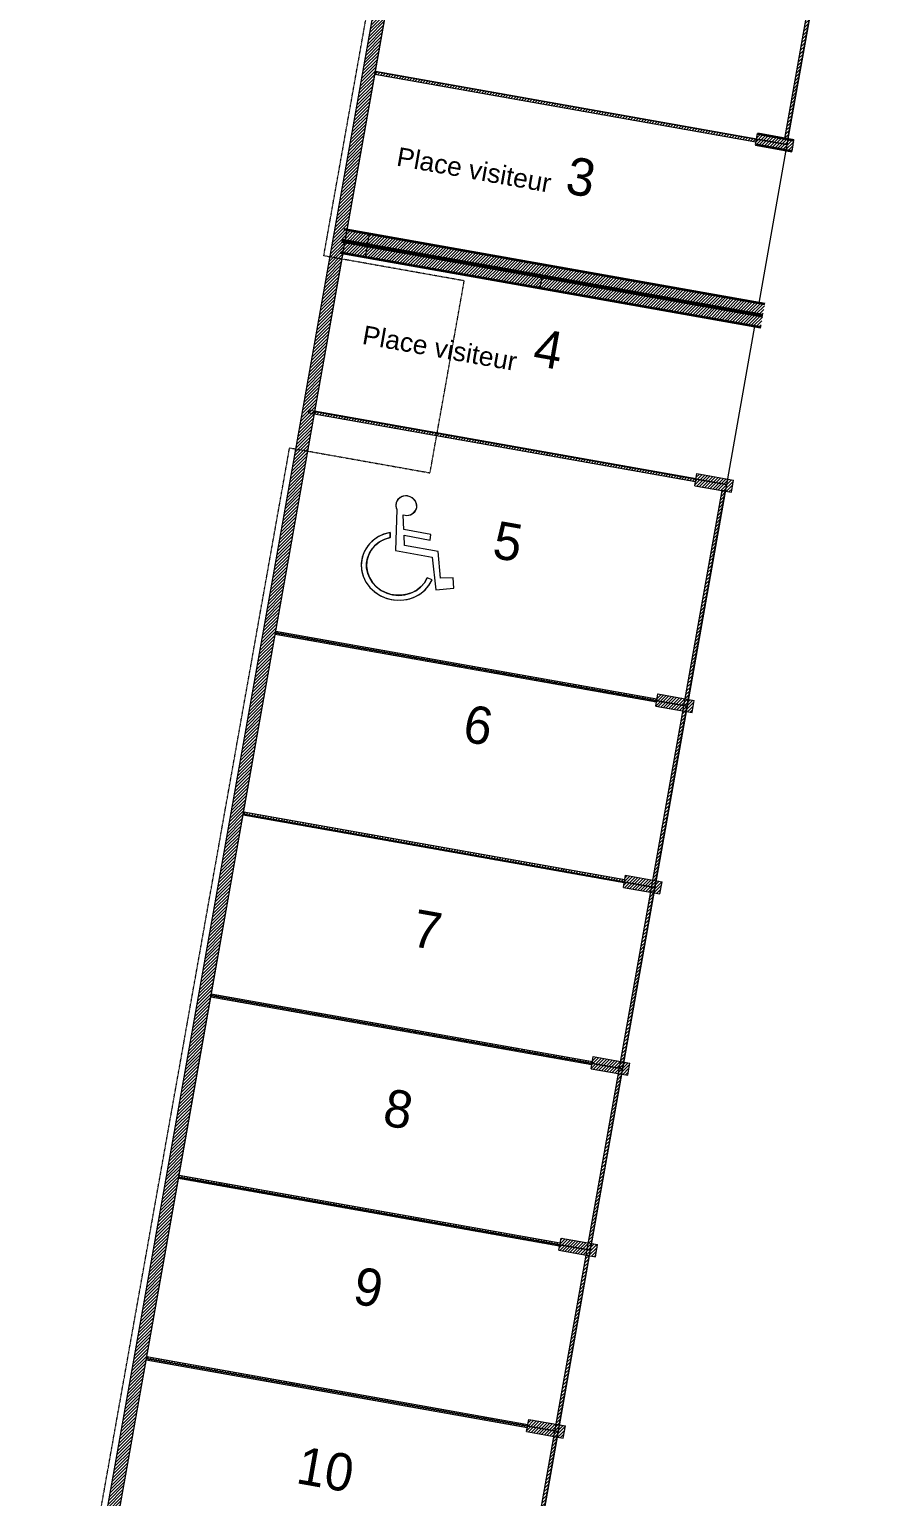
# Model space of a CAD drawing. Header units: centimetres. Extents: x -14085 to 643619, y -47998 to 35592.
# Drawn here: x -6356 to -4957, y -2712 to -339 of the extents above; entities that cross this region are included whole.
import ezdxf

# ---------------------------------------------------------------- set-up
doc = ezdxf.new("R2010")
doc.units = ezdxf.units.CM
doc.linetypes.add('VW-01', pattern=[0.41656, 0.20828, -0.20828])
doc.layers.add('B GÈnÈral_Hatch', color=7, linetype='Continuous', lineweight=5)
doc.layers.add('B Général', color=7, linetype='Continuous', lineweight=5)
doc.styles.add('Futura Book', font='')
doc.styles.add('Helvetica', font='')
doc.styles.get('Futura Book').set_extended_font_data('Futura Book')
doc.styles.get('Helvetica').set_extended_font_data('Helvetica')
pattern_1 = [(45, (0, 0), (2.4253472, -2.6458333), [])]

# ---------------------------------------------------------------- blocks, each defined once
blk = doc.blocks.new('Groupe-6-1')
at = {"layer": 'B Général', "color": 7, "linetype": 'Continuous', "lineweight": 5}
for p, q in [((11184.1, -1115.1), (11181.9, -1181.7)), ((11195.6, -1147.8), (11194.6, -1124.4)), ((11173.5, -1152.6), (11173.3, -1160.8)), ((11239.5, -1155.8), (11195.6, -1147.8)), ((11196.6, -1173.6), (11195.9, -1157)), ((11195.9, -1157), (11237.9, -1164.7)), ((11237.9, -1164.7), (11239.5, -1155.8)), ((11181.9, -1181.7), (11241.6, -1192.6)), ((11251.3, -1183.5), (11196.6, -1173.6)), ((11254.9, -1226.2), (11251.3, -1183.5)), ((11241.6, -1192.6), (11247.4, -1245.1)), ((11241.3, -1229.1), (11233.4, -1225.9)), ((11275.2, -1225.8), (11254.9, -1226.2)), ((11276.6, -1242.3), (11275.2, -1225.8)), ((11247.4, -1245.1), (11276.6, -1242.3))]:
    blk.add_line(p, q, dxfattribs=at)
at = {"layer": 'B Général', "color": 7, "linetype": 'Continuous', "lineweight": 5, "flags": 128}
for points in [[(11194.7, -1124.1), (11197.6, -1124.7), (11200.6, -1124.9), (11203.5, -1124.5), (11206.3, -1123.7), (11209, -1122.5), (11211.3, -1120.8), (11213.3, -1118.8), (11214.8, -1116.5), (11215.9, -1114), (11216.5, -1111.3), (11216.6, -1108.5), (11216.1, -1105.8), (11215.2, -1103.2), (11213.7, -1100.7), (11211.9, -1098.5), (11209.6, -1096.6), (11207.1, -1095.1), (11204.3, -1094.1), (11201.4, -1093.4), (11198.5, -1093.3), (11195.5, -1093.7), (11192.7, -1094.5), (11190.1, -1095.7), (11187.8, -1097.4), (11185.9, -1099.4), (11184.3, -1101.8), (11183.3, -1104.3), (11182.7, -1107), (11182.6, -1109.8), (11183.1, -1112.5), (11184.1, -1115.1), (11181.9, -1181.7), (11241.6, -1192.6), (11247.4, -1245.1), (11276.6, -1242.3), (11275.2, -1225.8), (11254.9, -1226.2), (11251.3, -1183.5), (11196.6, -1173.6), (11195.9, -1157), (11237.9, -1164.7), (11239.5, -1155.8), (11195.6, -1147.8), (11194.6, -1124.4)], [(11241.3, -1229.1), (11233.4, -1225.9), (11229.3, -1233.2), (11223.8, -1239.7), (11217.2, -1245.2), (11209.6, -1249.5), (11201.2, -1252.5), (11192.4, -1254), (11183.4, -1254.1), (11174.5, -1252.6), (11165.9, -1249.8), (11158, -1245.6), (11151, -1240.2), (11145, -1233.8), (11140.4, -1226.5), (11137.1, -1218.6), (11135.4, -1210.3), (11135.3, -1202), (11136.8, -1193.8), (11139.8, -1186), (11144.3, -1178.8), (11150.1, -1172.5), (11157, -1167.3), (11164.8, -1163.4), (11173.3, -1160.8), (11173.5, -1152.6), (11163.8, -1155.1), (11154.7, -1159.2), (11146.6, -1164.7), (11139.6, -1171.3), (11134, -1179.1), (11129.9, -1187.6), (11127.4, -1196.7), (11126.7, -1206.1), (11127.7, -1215.6), (11130.4, -1224.7), (11134.8, -1233.4), (11140.6, -1241.3), (11147.8, -1248.1), (11156.2, -1253.8), (11165.3, -1258.1), (11175.2, -1260.8), (11185.3, -1262.1), (11195.4, -1261.6), (11205.3, -1259.6), (11214.6, -1256.1), (11223.1, -1251.1), (11230.5, -1244.8), (11236.6, -1237.4)]]:
    blk.add_lwpolyline(points, close=True, dxfattribs=at)
for points in [[(11194.7, -1124.1), (11200.4, -1124.9), (11206, -1123.9), (11210.9, -1121.2), (11214.5, -1117.1), (11216.4, -1112.1), (11216.3, -1106.8), (11214.4, -1101.7), (11210.8, -1097.5), (11205.9, -1094.6), (11200.3, -1093.3), (11194.6, -1093.9), (11189.5, -1096.1), (11185.5, -1099.9), (11183.2, -1104.6), (11182.7, -1109.9), (11184.1, -1115.1)], [(11173.5, -1152.6), (11162.9, -1155.4), (11153.2, -1160.1), (11144.5, -1166.4), (11137.4, -1174), (11131.9, -1182.9), (11128.3, -1192.5), (11126.7, -1202.7), (11127.2, -1213), (11129.8, -1223.1), (11134.3, -1232.6), (11140.6, -1241.3), (11148.5, -1248.7), (11157.8, -1254.7), (11168, -1259), (11178.8, -1261.5), (11189.9, -1262.1), (11200.9, -1260.7), (11211.3, -1257.5), (11220.9, -1252.6), (11229.3, -1246), (11236.1, -1238.1), (11241.3, -1229.1)], [(11173.3, -1160.8), (11164, -1163.7), (11155.6, -1168.2), (11148.3, -1174.2), (11142.4, -1181.4), (11138.2, -1189.6), (11135.8, -1198.4), (11135.2, -1207.6), (11136.6, -1216.7), (11139.8, -1225.4), (11144.8, -1233.4), (11151.3, -1240.5), (11159.1, -1246.3), (11167.9, -1250.6), (11177.4, -1253.3), (11187.3, -1254.2), (11197.1, -1253.4), (11206.5, -1250.8), (11215.1, -1246.6), (11222.6, -1240.9), (11228.8, -1233.9), (11233.4, -1225.9)]]:
    blk.add_lwpolyline(points, dxfattribs=at)
blk = doc.blocks.new('Groupe-7-1')
at = {"layer": 'B Général', "color": 7}
blk.add_blockref('Groupe-6-1', (0, 0), dxfattribs=at)
blk = doc.blocks.new('Groupe-109-1')
at = {"layer": 'B GÈnÈral_Hatch', "linetype": 'Continuous', "lineweight": 5}
h = blk.add_hatch(dxfattribs=at)
h.set_pattern_fill('50_BETON', style=0, pattern_type=2)
h.set_pattern_definition(pattern_1)
h.paths.add_polyline_path([(10601.2, -3376.9), (10624.4, -3360.8), (11443.6, 1247.1), (11420.8, 1232.9)])
h = blk.add_hatch(dxfattribs=at)
h.set_pattern_fill('50_BETON', style=0, pattern_type=2)
h.set_pattern_definition(pattern_1)
h.paths.add_polyline_path([(11811.8, -515), (11816.8, -515.9), (11916.4, 44.4), (11911.4, 45.2)])
h = blk.add_hatch(dxfattribs=at)
h.set_pattern_fill('50_BETON', style=0, pattern_type=2)
h.set_pattern_definition(pattern_1)
h.paths.add_polyline_path([(11765.1, -521.1), (11765.9, -516.1), (11149.6, -406.6), (11148.7, -411.5)])
h = blk.add_hatch(dxfattribs=at)
h.set_pattern_fill('50_BETON', style=0, pattern_type=2)
h.set_pattern_definition(pattern_1)
h.paths.add_polyline_path([(11767.5, -507.3), (11764.4, -525), (11823.4, -535.5), (11826.6, -517.8)])
h = blk.add_hatch(dxfattribs=at)
h.set_pattern_fill('50_BETON', style=0, pattern_type=2)
h.set_pattern_definition(pattern_1)
h.paths.add_polyline_path([(11776.3, -800.8), (11779.4, -783), (11099.1, -662.1), (11095.9, -679.8)])
h = blk.add_hatch(dxfattribs=at)
h.set_pattern_fill('50_BETON', style=0, pattern_type=2)
h.set_pattern_definition(pattern_1)
h.paths.add_polyline_path([(11095.6, -681.8), (11092.4, -699.5), (11772.8, -820.5), (11775.9, -802.7)])
h = blk.add_hatch(dxfattribs=at)
h.set_pattern_fill('50_BETON', style=0, pattern_type=2)
h.set_pattern_definition(pattern_1)
h.paths.add_polyline_path([(11667.3, -1070.7), (11668.2, -1065.8), (11042, -954.4), (11041.2, -959.3)])
h = blk.add_hatch(dxfattribs=at)
h.set_pattern_fill('50_BETON', style=0, pattern_type=2)
h.set_pattern_definition(pattern_1)
h.paths.add_polyline_path([(11669.7, -1057.3), (11666.2, -1077), (11725.3, -1087.5), (11728.8, -1067.8)])
h = blk.add_hatch(dxfattribs=at)
h.set_pattern_fill('50_BETON', style=0, pattern_type=2)
h.set_pattern_definition(pattern_1)
h.paths.add_polyline_path([(11285, -3478.3), (11289.9, -3479.2), (11715.4, -1085.7), (11710.5, -1084.8)])
h = blk.add_hatch(dxfattribs=at)
h.set_pattern_fill('50_BETON', style=0, pattern_type=2)
h.set_pattern_definition(pattern_1)
h.paths.add_polyline_path([(11604, -1427), (11604.9, -1422.1), (10988.5, -1312.5), (10987.7, -1317.4)])
h = blk.add_hatch(dxfattribs=at)
h.set_pattern_fill('50_BETON', style=0, pattern_type=2)
h.set_pattern_definition(pattern_1)
h.paths.add_polyline_path([(11606.4, -1413.6), (11602.9, -1433.3), (11661.9, -1443.8), (11665.4, -1424.1)])
h = blk.add_hatch(dxfattribs=at)
h.set_pattern_fill('50_BETON', style=0, pattern_type=2)
h.set_pattern_definition(pattern_1)
h.paths.add_polyline_path([(11552, -1719.3), (11552.9, -1714.4), (10936.6, -1604.8), (10935.7, -1609.7)])
h = blk.add_hatch(dxfattribs=at)
h.set_pattern_fill('50_BETON', style=0, pattern_type=2)
h.set_pattern_definition(pattern_1)
h.paths.add_polyline_path([(11554.2, -1707), (11550.7, -1726.7), (11609.8, -1737.2), (11613.3, -1717.5)])
h = blk.add_hatch(dxfattribs=at)
h.set_pattern_fill('50_BETON', style=0, pattern_type=2)
h.set_pattern_definition(pattern_1)
h.paths.add_polyline_path([(11499.7, -2013.8), (11500.5, -2008.9), (10884.2, -1899.3), (10883.3, -1904.2)])
h = blk.add_hatch(dxfattribs=at)
h.set_pattern_fill('50_BETON', style=0, pattern_type=2)
h.set_pattern_definition(pattern_1)
h.paths.add_polyline_path([(11502, -2000.4), (11498.5, -2020.1), (11557.6, -2030.6), (11561.1, -2010.9)])
h = blk.add_hatch(dxfattribs=at)
h.set_pattern_fill('50_BETON', style=0, pattern_type=2)
h.set_pattern_definition(pattern_1)
h.paths.add_polyline_path([(11447.5, -2307.2), (11448.4, -2302.3), (10832, -2192.7), (10831.2, -2197.6)])
h = blk.add_hatch(dxfattribs=at)
h.set_pattern_fill('50_BETON', style=0, pattern_type=2)
h.set_pattern_definition(pattern_1)
h.paths.add_polyline_path([(11449.9, -2293.8), (11446.4, -2313.5), (11505.5, -2324), (11509, -2304.3)])
h = blk.add_hatch(dxfattribs=at)
h.set_pattern_fill('50_BETON', style=0, pattern_type=2)
h.set_pattern_definition(pattern_1)
h.paths.add_polyline_path([(11395.3, -2600.7), (11396.2, -2595.8), (10779.9, -2486.2), (10779, -2491.1)])
h = blk.add_hatch(dxfattribs=at)
h.set_pattern_fill('50_BETON', style=0, pattern_type=2)
h.set_pattern_definition(pattern_1)
h.paths.add_polyline_path([(11397.7, -2587.2), (11394.2, -2606.9), (11453.3, -2617.4), (11456.8, -2597.7)])
at = {"layer": 'B Général', "color": 7, "linetype": 'Continuous', "lineweight": 5}
for p, q in [((10624.4, -3360.8), (11443.6, 1247.1)), ((10601.2, -3376.9), (11420.8, 1232.9)), ((10601.2, -3376.9), (11364.7, 917.6)), ((11129.4, -520.4), (11250.8, 162.9)), ((11811.8, -515), (11911.4, 45.2)), ((11816.8, -515.9), (11916.4, 44.4)), ((11149.6, -406.6), (11148.7, -411.5)), ((11765.1, -521.1), (11148.7, -411.5)), ((11765.9, -516.1), (11149.6, -406.6)), ((11764.4, -525), (11767.5, -507.3)), ((11765.9, -516.1), (11765.1, -521.1)), ((11767.5, -507.3), (11826.6, -517.8)), ((11816.8, -515.9), (11811.8, -515)), ((11823.4, -535.5), (11826.6, -517.8)), ((10624.4, -3360.8), (11126.2, -538.1)), ((11764.4, -525), (11823.4, -535.5)), ((11042, -954.4), (11041.2, -959.3)), ((11667.3, -1070.7), (11041.2, -959.3)), ((11668.2, -1065.8), (11042, -954.4)), ((11666.2, -1077), (11669.7, -1057.3)), ((11668.2, -1065.8), (11667.3, -1070.7)), ((11669.7, -1057.3), (11728.8, -1067.8)), ((11669.7, -1057.3), (11728.8, -1067.8)), ((11725.3, -1087.5), (11728.8, -1067.8)), ((11285, -3478.3), (11710.5, -1084.8)), ((11289.9, -3479.2), (11715.4, -1085.7)), ((11666.2, -1077), (11725.3, -1087.5)), ((11666.2, -1077), (11725.3, -1087.5)), ((11715.4, -1085.7), (11710.5, -1084.8)), ((10988.5, -1312.5), (10987.7, -1317.4)), ((11604, -1427), (10987.7, -1317.4)), ((11604.9, -1422.1), (10988.5, -1312.5)), ((11602.9, -1433.3), (11606.4, -1413.6)), ((11604.9, -1422.1), (11604, -1427)), ((11606.4, -1413.6), (11665.4, -1424.1)), ((11606.4, -1413.6), (11665.4, -1424.1)), ((11661.9, -1443.8), (11665.4, -1424.1)), ((11602.9, -1433.3), (11661.9, -1443.8)), ((11602.9, -1433.3), (11661.9, -1443.8)), ((10936.6, -1604.8), (10935.7, -1609.7)), ((11552, -1719.3), (10935.7, -1609.7)), ((11552.9, -1714.4), (10936.6, -1604.8)), ((11550.7, -1726.7), (11554.2, -1707)), ((11554.2, -1707), (11613.3, -1717.5)), ((11554.2, -1707), (11613.3, -1717.5)), ((11550.7, -1726.7), (11609.8, -1737.2)), ((11550.7, -1726.7), (11609.8, -1737.2)), ((11552.9, -1714.4), (11552, -1719.3)), ((11609.8, -1737.2), (11613.3, -1717.5)), ((10884.2, -1899.3), (10883.3, -1904.2)), ((11499.7, -2013.8), (10883.3, -1904.2)), ((11500.5, -2008.9), (10884.2, -1899.3)), ((11498.5, -2020.1), (11502, -2000.4)), ((11500.5, -2008.9), (11499.7, -2013.8)), ((11502, -2000.4), (11561.1, -2010.9)), ((11502, -2000.4), (11561.1, -2010.9)), ((11557.6, -2030.6), (11561.1, -2010.9)), ((11498.5, -2020.1), (11557.6, -2030.6)), ((11498.5, -2020.1), (11557.6, -2030.6)), ((10832, -2192.7), (10831.2, -2197.6)), ((11447.5, -2307.2), (10831.2, -2197.6)), ((11448.4, -2302.3), (10832, -2192.7)), ((11446.4, -2313.5), (11449.9, -2293.8)), ((11448.4, -2302.3), (11447.5, -2307.2)), ((11449.9, -2293.8), (11509, -2304.3)), ((11449.9, -2293.8), (11509, -2304.3)), ((11446.4, -2313.5), (11505.5, -2324)), ((11446.4, -2313.5), (11505.5, -2324)), ((11505.5, -2324), (11509, -2304.3)), ((10779.9, -2486.2), (10779, -2491.1)), ((11395.3, -2600.7), (10779, -2491.1)), ((11396.2, -2595.8), (10779.9, -2486.2)), ((11394.2, -2606.9), (11397.7, -2587.2)), ((11394.2, -2606.9), (11453.3, -2617.4)), ((11394.2, -2606.9), (11453.3, -2617.4)), ((11396.2, -2595.8), (11395.3, -2600.7)), ((11397.7, -2587.2), (11456.8, -2597.7)), ((11397.7, -2587.2), (11456.8, -2597.7)), ((11453.3, -2617.4), (11456.8, -2597.7))]:
    blk.add_line(p, q, dxfattribs=at)
at = {"layer": 'B Général', "color": 7, "linetype": 'Continuous', "lineweight": 18}
for p, q in [((11811.8, -515), (11911.4, 45.2)), ((11816.8, -515.9), (11916.4, 44.4)), ((11765.1, -521.1), (11148.7, -411.5)), ((11765.9, -516.1), (11149.6, -406.6)), ((11667.3, -1070.7), (11041.2, -959.3)), ((11668.2, -1065.8), (11042, -954.4)), ((11285, -3478.3), (11710.5, -1084.8)), ((11289.9, -3479.2), (11715.4, -1085.7)), ((11604, -1427), (10987.7, -1317.4)), ((11604.9, -1422.1), (10988.5, -1312.5)), ((11552, -1719.3), (10935.7, -1609.7)), ((11552.9, -1714.4), (10936.6, -1604.8)), ((11499.7, -2013.8), (10883.3, -1904.2)), ((11500.5, -2008.9), (10884.2, -1899.3)), ((11447.5, -2307.2), (10831.2, -2197.6)), ((11448.4, -2302.3), (10832, -2192.7)), ((11395.3, -2600.7), (10779, -2491.1)), ((11396.2, -2595.8), (10779.9, -2486.2))]:
    blk.add_line(p, q, dxfattribs=at)
at = {"layer": 'B Général', "color": 7, "linetype": 'Continuous', "lineweight": 35}
for p, q in [((11767.5, -507.3), (11826.6, -517.8)), ((11764.4, -525), (11823.4, -535.5)), ((11779.4, -783), (11099.1, -662.1)), ((11095.6, -681.8), (11775.9, -802.7)), ((11776.3, -800.8), (11095.9, -679.8)), ((11092.4, -699.5), (11772.8, -820.5))]:
    blk.add_line(p, q, dxfattribs=at)
at = {"layer": 'B Général', "color": 7, "linetype": 'Continuous', "lineweight": 25}
for p, q in [((11779.4, -783), (11099.1, -662.1)), ((11095.6, -681.8), (11775.9, -802.7)), ((11776.3, -800.8), (11095.9, -679.8)), ((11092.4, -699.5), (11772.8, -820.5))]:
    blk.add_line(p, q, dxfattribs=at)
at = {"layer": 'B Général', "color": 7, "linetype": 'Continuous', "lineweight": 13}
for p, q in [((11136.7, -687.1), (11139.9, -669.3)), ((11136.4, -689), (11133.2, -706.7)), ((11416.1, -757), (11419.3, -739.3))]:
    blk.add_line(p, q, dxfattribs=at)
at = {"layer": 'B Général', "color": 1, "linetype": 'VW-01', "lineweight": 13, "flags": 128}
blk.add_lwpolyline([(11010.8, -1015.6), (11238, -1056), (11293.3, -745.4), (11066.1, -705), (11422, 1296.8), (12135.8, 1169.9), (12096.4, 948.2), (12957.8, 795), (12128.2, -3871.5), (11404.3, -3742.8), (11441.3, -3534.6), (10589.9, -3383.2)], close=True, dxfattribs=at)
at = {"layer": 'B Général', "color": 7, "linetype": 'Continuous', "lineweight": 5, "flags": 128}
for points in [[(11199.9, -123.4), (11865.5, -241.8), (11815.2, -524.9), (11149.6, -406.6)], [(11149.6, -406.6), (11815.2, -524.9), (11769.6, -781.3), (11104, -663)], [(11097.4, -700.4), (11762.9, -818.7), (11717.3, -1075.1), (11051.8, -956.8)], [(11051.8, -956.8), (11717.3, -1075.1), (11653.7, -1433.3), (10988.1, -1315)], [(10988.1, -1315), (11653.7, -1433.3), (11601.5, -1726.7), (10935.9, -1608.3)], [(10935.9, -1608.3), (11601.5, -1726.7), (11549.3, -2020.1), (10883.8, -1901.7)], [(10883.8, -1901.7), (11549.3, -2020.1), (11497.2, -2313.5), (10831.6, -2195.1)], [(10831.6, -2195.1), (11497.2, -2313.5), (11445, -2606.9), (10779.4, -2488.5)], [(10779.4, -2488.5), (11445, -2606.9), (11392.8, -2900.3), (10727.3, -2781.9)]]:
    blk.add_lwpolyline(points, close=True, dxfattribs=at)
at = {"layer": 'B Général', "color": 7}
blk.add_blockref('Groupe-7-1', (0, 0), dxfattribs=at)
at = {"layer": 'B Général', "color": 7, "attachment_point": 1, "rotation": 349.9187}
for s, insert, char_height, line_spacing_factor, style in [('Place visiteur', (11187.6, -528.8), 30.386, 0.830883, 'Helvetica'), ('3', (11465.2, -543.6), 60.6, 0.959385, 'Futura Book'), ('Place visiteur', (11132.1, -817.2), 30.386, 0.830883, 'Helvetica'), ('4', (11412.7, -821.9), 60.6, 0.959385, 'Futura Book'), ('5', (11347.2, -1133.2), 60.6, 0.959385, 'Futura Book'), ('6', (11299.2, -1430.2), 60.6, 0.959385, 'Futura Book'), ('7', (11216.5, -1761.4), 60.6, 0.959385, 'Futura Book'), ('8', (11169.9, -2051.2), 60.6, 0.959385, 'Futura Book'), ('9', (11121.5, -2339.6), 60.6, 0.959385, 'Futura Book'), ('10', (11029.9, -2630.2), 60.61, 0.959385, 'Futura Book')]:
    blk.add_mtext(s, dxfattribs=dict(at, insert=insert, char_height=char_height, line_spacing_factor=line_spacing_factor, style=style))

msp = doc.modelspace()

# ---------------------------------------------------------------- block references
at = {"layer": 'B Général', "color": 7}
msp.add_blockref('Groupe-109-1', (-16946.05, 0), dxfattribs=at)

doc.saveas('drawing.dxf')
